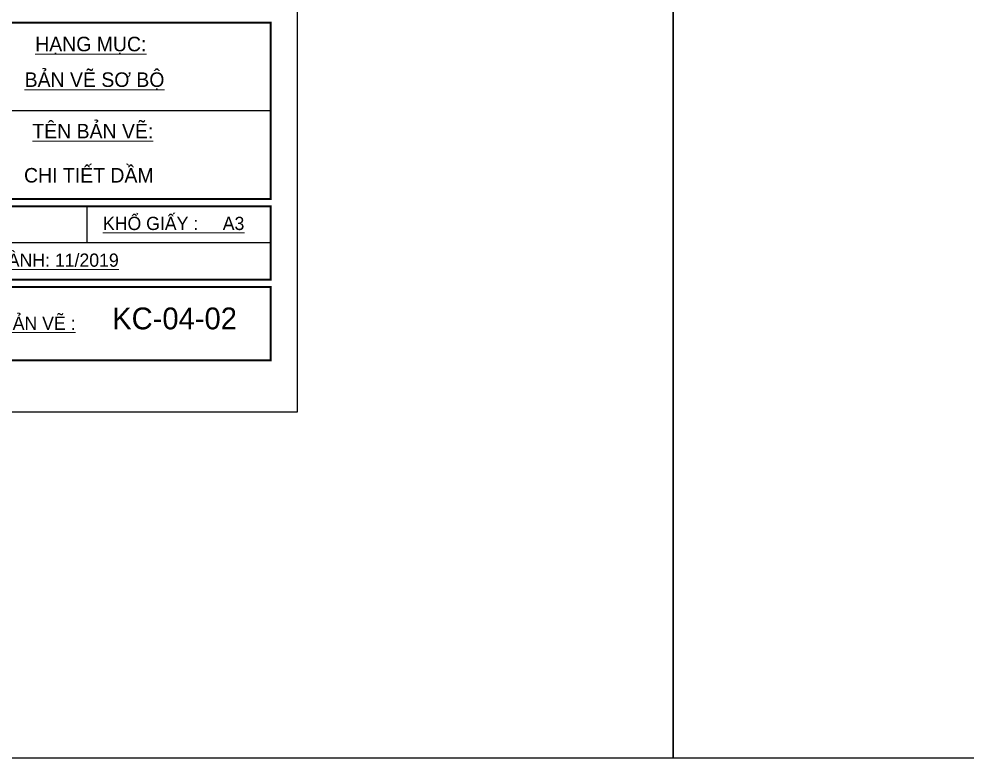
# Model space of a CAD drawing. Extents: x -1855204 to -1466800, y -1308584 to -996495.
# Drawn here: x -1756406 to -1743600, y -1231183 to -1221205 of the extents above; entities that cross this region are included whole.
import ezdxf
from ezdxf.enums import TextEntityAlignment as Align

# ---------------------------------------------------------------- set-up
doc = ezdxf.new("R2010")
doc.units = 0
doc.header["$LTSCALE"] = 150
doc.layers.get('Defpoints').update_dxf_attribs({"lineweight": 18})
for name, color, linetype, lineweight in [('05.Text', 253, 'Continuous', 18), ('11.Khung bo', 32, 'Continuous', 50), ('12.Khung', 36, 'Continuous', 25), ('KCVN-THAY', 7, 'Continuous', 25), ('LS-THAY', 7, 'Continuous', 20)]:
    doc.layers.add(name, color=color, linetype=linetype, lineweight=lineweight)
doc.styles.add('VnAvantH', font='')
doc.styles.get('VnAvantH').set_extended_font_data('.VnAvantH')

# ---------------------------------------------------------------- blocks, each defined once
blk = doc.blocks.new('*U4')
at = {"layer": 'KCVN-THAY', "color": 140}
blk.add_lwpolyline([(214871.76, 86966.68), (215381.8, 86966.68), (215381.8, 86579.68), (214871.76, 86579.68)], close=True, dxfattribs=at)
blk = doc.blocks.new('100')
at = {"layer": '11.Khung bo', "const_width": 26.7}
for points in [[(1896213, -943040), (1901213, -943040), (1901213, -940640), (1896213, -940640)], [(1896213, -944140), (1901213, -944140), (1901213, -943140), (1896213, -943140)], [(1896213, -945240), (1901213, -945240), (1901213, -944240), (1896213, -944240)]]:
    blk.add_lwpolyline(points, close=True, dxfattribs=at)
at = {"layer": '12.Khung'}
for p, q in [((1901213, -941840), (1896213, -941840)), ((1898713, -943640), (1898713, -943140)), ((1901213, -943640), (1896213, -943640))]:
    blk.add_line(p, q, dxfattribs=at)
at = {"layer": '12.Khung', "color": 1}
blk.add_lwpolyline([(1901579, -945940), (1901579, -916240), (1859580, -916240), (1859580, -945940)], close=True, dxfattribs=at)
at = {"layer": '05.Text', "style": 'VnAvantH'}
for s, height, p in [('%%Uh¹ng môc:', 198, (1898005, -941030)), ('%%Ub¶n vÏ s¬ bé', 198, (1897861, -941515)), ('%%Utªn b¶n vÏ:', 198, (1897966, -942216)), ('%%UKHæ GIÊY :     A3', 180, (1898928, -943464)), ('%%Uhoµn thµnh: 11/2019', 180, (1896548, -943964)), ('%%Uký hiÖu b¶n vÏ :', 180, (1896508, -944823))]:
    blk.add_text(s, height=height, dxfattribs=at).set_placement(p)

msp = doc.modelspace()

# ---------------------------------------------------------------- linework, layer by layer
at = {"layer": 'LS-THAY', "color": 140}
msp.add_lwpolyline([(-1855203.4, -1231183.1), (-1466800.3, -1231182.6), (-1466800.3, -1269883.3), (-1855203.4, -1269883.3)], close=True, dxfattribs=at)

# ---------------------------------------------------------------- block references
at = {"layer": '05.Text', "xscale": 0.991454545641318, "yscale": 0.991454545641318, "zscale": 0.9914545456793755}
msp.add_blockref('100', (-3637972.1, -288652.9), dxfattribs=at)
at = {"layer": 'Defpoints', "xscale": 100, "yscale": 100, "zscale": 100}
for p in [(-23285750.8, -9889150.6), (-23234746.5, -9889150.6)]:
    msp.add_blockref('*U4', p, dxfattribs=at)

# ---------------------------------------------------------------- texts
at = {"layer": '05.Text', "color": 1, "style": 'VnAvantH'}
for s, height, p in [('chi tiÕt dÇm', 196.306, (-1754587.2, -1223413.4)), ('KC-04-02', 294.46, (-1753461.6, -1225395.2))]:
    msp.add_text(s, height=height, dxfattribs=at).set_placement(p, align=Align.RIGHT)

doc.saveas('drawing.dxf')
